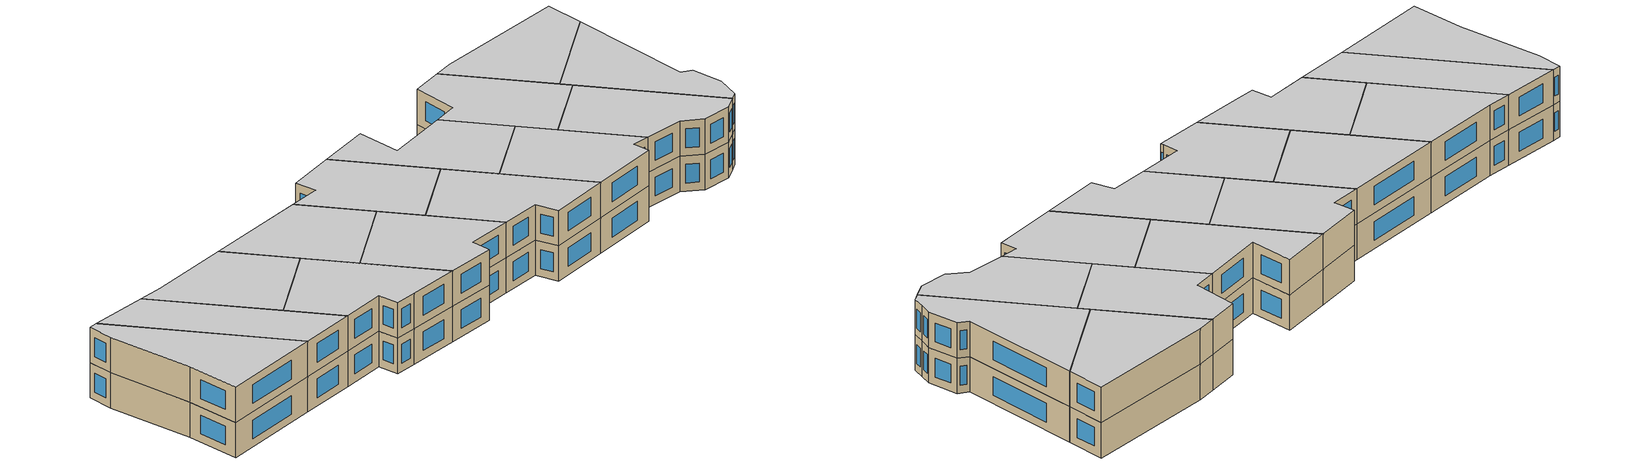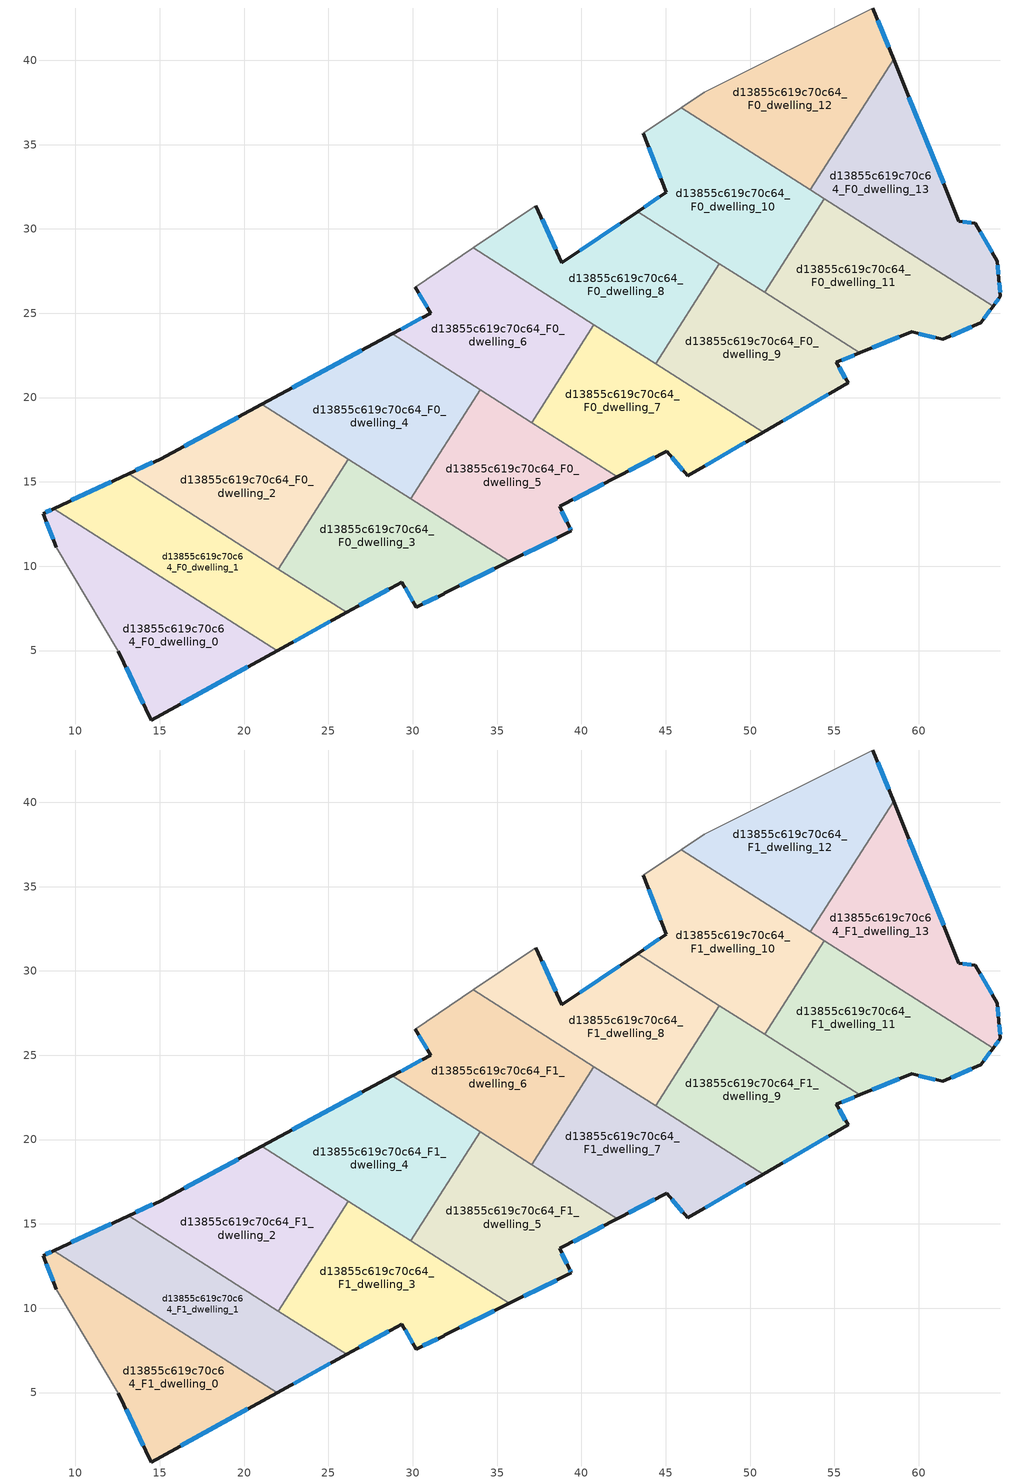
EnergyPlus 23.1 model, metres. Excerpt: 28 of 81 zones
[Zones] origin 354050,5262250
d13855c619c70c64_F0_dwelling_0
 floor ground (EU_floor_Construction): 21.97,5 14.48,0.88 12.55,4.95 8.85,11.13 8.08,13.12 8.72,13.42 z0
 wall outside (EU_wall_Construction): 12.55,4.95 14.48,0.88 21.97,5 / 8.72,13.42 8.08,13.12 8.85,11.13 z0:3
 wall adiabatic (EU_wall_Construction): 8.85,11.13 12.55,4.95 z0:3
 wall to d13855c619c70c64_F0_dwelling_1 (EU_wall_Construction): 21.97,5 8.72,13.42 z0:3
 window (EU_Window_Construction): 13,4 14.03,1.84 / 8.26,12.65 8.67,11.59 / 8.57,13.34 8.23,13.19 / 16.24,1.85 20.21,4.03 z0.7:2.3
d13855c619c70c64_F0_dwelling_1
 floor ground (EU_floor_Construction): 26.07,7.26 21.97,5 8.72,13.42 13.15,15.48 z0
 wall outside (EU_wall_Construction): 13.15,15.48 8.72,13.42 / 21.97,5 26.07,7.26 z0:3
 wall to d13855c619c70c64_F0_dwelling_2 (EU_wall_Construction): 22.03,9.83 13.15,15.48 z0:3
 wall to d13855c619c70c64_F0_dwelling_3 (EU_wall_Construction): 26.07,7.26 22.03,9.83 z0:3
 window (EU_Window_Construction): 12.11,14.99 9.76,13.9 / 22.93,5.53 25.11,6.73 z0.7:2.3
d13855c619c70c64_F0_dwelling_10
 floor ground (EU_floor_Construction): 54.4,31.8 50.87,26.24 43.33,31.03 45.03,32.18 43.68,35.68 45.92,37.19 z0
 wall outside (EU_wall_Construction): 43.68,35.68 45.03,32.18 43.33,31.03 z0:3
 wall adiabatic (EU_wall_Construction): 45.92,37.19 43.68,35.68 z0:3
 wall to d13855c619c70c64_F0_dwelling_11 (EU_wall_Construction): 50.87,26.24 54.4,31.8 z0:3
 wall to d13855c619c70c64_F0_dwelling_8 (EU_wall_Construction): 43.33,31.03 48.19,27.94 z0:3
 wall to d13855c619c70c64_F0_dwelling_12 (EU_wall_Construction): 53.58,32.32 45.92,37.19 z0:3
 wall to d13855c619c70c64_F0_dwelling_9 (EU_wall_Construction): 48.19,27.94 50.87,26.24 z0:3
 wall to d13855c619c70c64_F0_dwelling_13 (EU_wall_Construction): 54.4,31.8 53.58,32.32 z0:3
 window (EU_Window_Construction): 44.63,31.91 43.73,31.3 / 43.99,34.86 44.71,33 z0.7:2.3
d13855c619c70c64_F0_dwelling_11
 floor ground (EU_floor_Construction): 64.42,25.43 63.68,24.43 61.41,23.45 59.58,23.9 56.52,22.65 50.87,26.24 54.4,31.8 z0
 wall outside (EU_wall_Construction): 56.52,22.65 59.58,23.9 61.41,23.45 63.68,24.43 64.42,25.43 z0:3
 wall to d13855c619c70c64_F0_dwelling_9 (EU_wall_Construction): 50.87,26.24 56.52,22.65 z0:3
 wall to d13855c619c70c64_F0_dwelling_13 (EU_wall_Construction): 64.42,25.43 54.4,31.8 z0:3
 window (EU_Window_Construction): 61.95,23.68 63.15,24.2 / 60.01,23.79 60.98,23.55 / 57.23,22.94 58.86,23.6 / 63.86,24.66 64.25,25.19 z0.7:2.3
d13855c619c70c64_F0_dwelling_12
 floor ground (EU_floor_Construction): 57.28,43.1 58.51,40.07 53.58,32.32 45.92,37.19 47.29,38.11 z0
 wall outside (EU_wall_Construction): 58.51,40.07 57.28,43.1 z0:3
 wall to d13855c619c70c64_F0_dwelling_13 (EU_wall_Construction): 53.58,32.32 58.51,40.07 z0:3
 wall adiabatic (EU_wall_Construction): 57.28,43.1 47.29,38.11 45.92,37.19 z0:3
 window (EU_Window_Construction): 58.22,40.78 57.57,42.39 z0.7:2.3
d13855c619c70c64_F0_dwelling_13
 floor ground (EU_floor_Construction): 58.51,40.07 62.39,30.46 63.35,30.35 64.66,28.08 64.75,27.06 64.85,26 64.42,25.43 53.58,32.32 z0
 wall outside (EU_wall_Construction): 64.42,25.43 64.85,26 64.75,27.06 64.66,28.08 63.35,30.35 62.39,30.46 58.51,40.07 z0:3
 window (EU_Window_Construction): 64.35,28.62 63.66,29.82 / 64.73,27.3 64.68,27.84 / 64.82,26.25 64.77,26.81 / 64.52,25.56 64.75,25.86 / 61.48,32.72 59.42,37.81 / 63.12,30.38 62.61,30.44 z0.7:2.3
d13855c619c70c64_F0_dwelling_2
 floor ground (EU_floor_Construction): 26.18,16.35 22.03,9.83 13.15,15.48 15.03,16.36 21.05,19.61 z0
 wall outside (EU_wall_Construction): 21.05,19.61 15.03,16.36 13.15,15.48 z0:3
 wall to d13855c619c70c64_F0_dwelling_3 (EU_wall_Construction): 22.03,9.83 26.18,16.35 z0:3
 wall to d13855c619c70c64_F0_dwelling_4 (EU_wall_Construction): 26.18,16.35 21.05,19.61 z0:3
 window (EU_Window_Construction): 19.64,18.84 16.44,17.12 / 14.58,16.15 13.59,15.68 z0.7:2.3
d13855c619c70c64_F0_dwelling_3
 floor ground (EU_floor_Construction): 35.73,10.28 31.87,8.38 31.85,8.38 30.21,7.57 29.34,9.06 26.07,7.26 22.03,9.83 26.18,16.35 z0
 wall outside (EU_wall_Construction): 26.07,7.26 29.34,9.06 30.21,7.57 31.85,8.38 31.87,8.38 35.73,10.28 z0:3
 wall to d13855c619c70c64_F0_dwelling_5 (EU_wall_Construction): 35.73,10.28 29.88,14 z0:3
 wall to d13855c619c70c64_F0_dwelling_4 (EU_wall_Construction): 29.88,14 26.18,16.35 z0:3
 window (EU_Window_Construction): 30.6,7.76 31.47,8.19 / 29.54,8.71 30,7.92 / 26.84,7.68 28.57,8.64 / 32.78,8.83 34.82,9.84 z0.7:2.3
d13855c619c70c64_F0_dwelling_4
 floor ground (EU_floor_Construction): 33.99,20.46 29.88,14 21.05,19.61 28.78,23.78 z0
 wall outside (EU_wall_Construction): 28.78,23.78 21.05,19.61 z0:3
 wall to d13855c619c70c64_F0_dwelling_5 (EU_wall_Construction): 29.88,14 33.99,20.46 z0:3
 wall to d13855c619c70c64_F0_dwelling_6 (EU_wall_Construction): 33.99,20.46 28.78,23.78 z0:3
 window (EU_Window_Construction): 26.96,22.8 22.87,20.59 z0.7:2.3
d13855c619c70c64_F0_dwelling_5
 floor ground (EU_floor_Construction): 42.12,15.3 38.72,13.54 39.27,12.35 39.4,12.09 35.73,10.28 29.88,14 33.99,20.46 z0
 wall outside (EU_wall_Construction): 35.73,10.28 39.4,12.09 39.27,12.35 38.72,13.54 42.12,15.3 z0:3
 wall to d13855c619c70c64_F0_dwelling_7 (EU_wall_Construction): 42.12,15.3 37.05,18.52 z0:3
 wall to d13855c619c70c64_F0_dwelling_6 (EU_wall_Construction): 37.05,18.52 33.99,20.46 z0:3
 window (EU_Window_Construction): 39.37,12.15 39.3,12.29 / 36.59,10.71 38.53,11.66 / 39.52,13.95 41.32,14.89 / 39.14,12.63 38.85,13.26 z0.7:2.3
d13855c619c70c64_F0_dwelling_6
 floor ground (EU_floor_Construction): 40.74,24.33 37.05,18.52 28.78,23.78 31.06,25.01 30.15,26.55 33.59,28.87 z0
 wall outside (EU_wall_Construction): 30.15,26.55 31.06,25.01 28.78,23.78 z0:3
 wall adiabatic (EU_wall_Construction): 33.59,28.87 30.15,26.55 z0:3
 wall to d13855c619c70c64_F0_dwelling_7 (EU_wall_Construction): 37.05,18.52 40.74,24.33 z0:3
 wall to d13855c619c70c64_F0_dwelling_8 (EU_wall_Construction): 40.74,24.33 33.59,28.87 z0:3
 window (EU_Window_Construction): 30.36,26.19 30.85,25.37 / 30.52,24.72 29.31,24.07 z0.7:2.3
d13855c619c70c64_F0_dwelling_7
 floor ground (EU_floor_Construction): 50.77,17.95 46.3,15.35 45.05,16.82 42.12,15.3 37.05,18.52 40.74,24.33 z0
 wall outside (EU_wall_Construction): 42.12,15.3 45.05,16.82 46.3,15.35 50.77,17.95 z0:3
 wall to d13855c619c70c64_F0_dwelling_9 (EU_wall_Construction): 50.77,17.95 44.41,21.99 z0:3
 wall to d13855c619c70c64_F0_dwelling_8 (EU_wall_Construction): 44.41,22 40.74,24.33 z0:3
 window (EU_Window_Construction): 45.35,16.47 46.01,15.7 / 42.81,15.66 44.36,16.46 / 47.35,15.96 49.72,17.34 z0.7:2.3
d13855c619c70c64_F0_dwelling_8
 floor ground (EU_floor_Construction): 48.19,27.94 44.41,22 33.59,28.87 37.31,31.38 38.84,28 43.33,31.03 z0
 wall outside (EU_wall_Construction): 43.33,31.03 38.84,28 37.31,31.38 z0:3
 wall to d13855c619c70c64_F0_dwelling_9 (EU_wall_Construction): 44.41,22 48.19,27.94 z0:3
 wall adiabatic (EU_wall_Construction): 37.31,31.38 33.59,28.87 z0:3
 window (EU_Window_Construction): 38.48,28.8 37.67,30.59 / 42.27,30.32 39.89,28.72 z0.7:2.3
d13855c619c70c64_F0_dwelling_9
 floor ground (EU_floor_Construction): 56.52,22.65 55.12,22.08 55.82,20.88 50.77,17.95 44.41,22 48.19,27.94 z0
 wall outside (EU_wall_Construction): 50.77,17.95 55.82,20.88 55.12,22.08 56.52,22.65 z0:3
 window (EU_Window_Construction): 51.96,18.64 54.63,20.19 / 55.45,22.22 56.19,22.52 / 55.66,21.16 55.29,21.8 z0.7:2.3
d13855c619c70c64_F1_dwelling_0
 floor to d13855c619c70c64_F0_dwelling_0 (EU_floor_Construction): 21.97,5 14.48,0.88 12.55,4.95 8.85,11.13 8.08,13.12 8.72,13.42 z3
 wall outside (EU_wall_Construction): 12.55,4.95 14.48,0.88 21.97,5 / 8.72,13.42 8.08,13.12 8.85,11.13 z3:6
 wall adiabatic (EU_wall_Construction): 8.85,11.13 12.55,4.95 z3:6
 wall to d13855c619c70c64_F1_dwelling_1 (EU_wall_Construction): 21.97,5 8.72,13.42 z3:6
 window (EU_Window_Construction): 13,4 14.03,1.84 / 8.26,12.65 8.67,11.59 / 8.57,13.34 8.23,13.19 / 16.24,1.85 20.21,4.03 z3.7:5.3
 ceiling to d13855c619c70c64_F2_dwelling_0 (EU_floor_Construction): 21.97,5 8.72,13.42 8.08,13.12 8.85,11.13 12.55,4.95 14.48,0.88 z6
d13855c619c70c64_F1_dwelling_1
 floor to d13855c619c70c64_F0_dwelling_1 (EU_floor_Construction): 26.07,7.26 21.97,5 8.72,13.42 13.15,15.48 z3
 wall outside (EU_wall_Construction): 13.15,15.48 8.72,13.42 / 21.97,5 26.07,7.26 z3:6
 wall to d13855c619c70c64_F1_dwelling_2 (EU_wall_Construction): 22.03,9.83 13.15,15.48 z3:6
 wall to d13855c619c70c64_F1_dwelling_3 (EU_wall_Construction): 26.07,7.26 22.03,9.83 z3:6
 window (EU_Window_Construction): 12.11,14.99 9.76,13.9 / 22.93,5.53 25.11,6.73 z3.7:5.3
 ceiling to d13855c619c70c64_F2_dwelling_1 (EU_floor_Construction): 26.07,7.26 13.15,15.48 8.72,13.42 21.97,5 z6
d13855c619c70c64_F1_dwelling_10
 floor to d13855c619c70c64_F0_dwelling_10 (EU_floor_Construction): 54.4,31.8 50.87,26.24 43.33,31.03 45.03,32.18 43.68,35.68 45.92,37.19 z3
 wall outside (EU_wall_Construction): 43.68,35.68 45.03,32.18 43.33,31.03 z3:6
 wall adiabatic (EU_wall_Construction): 45.92,37.19 43.68,35.68 z3:6
 wall to d13855c619c70c64_F1_dwelling_11 (EU_wall_Construction): 50.87,26.24 54.4,31.8 z3:6
 wall to d13855c619c70c64_F1_dwelling_8 (EU_wall_Construction): 43.33,31.03 48.19,27.94 z3:6
 wall to d13855c619c70c64_F1_dwelling_12 (EU_wall_Construction): 53.58,32.32 45.92,37.19 z3:6
 wall to d13855c619c70c64_F1_dwelling_9 (EU_wall_Construction): 48.19,27.94 50.87,26.24 z3:6
 wall to d13855c619c70c64_F1_dwelling_13 (EU_wall_Construction): 54.4,31.8 53.58,32.32 z3:6
 window (EU_Window_Construction): 44.63,31.91 43.73,31.3 / 43.99,34.86 44.71,33 z3.7:5.3
 ceiling to d13855c619c70c64_F2_dwelling_10 (EU_floor_Construction): 50.87,26.24 54.4,31.8 45.92,37.19 43.68,35.68 45.03,32.18 43.33,31.03 z6
d13855c619c70c64_F1_dwelling_11
 floor to d13855c619c70c64_F0_dwelling_11 (EU_floor_Construction): 64.42,25.43 63.68,24.43 61.41,23.45 59.58,23.9 56.52,22.65 50.87,26.24 54.4,31.8 z3
 wall outside (EU_wall_Construction): 56.52,22.65 59.58,23.9 61.41,23.45 63.68,24.43 64.42,25.43 z3:6
 wall to d13855c619c70c64_F1_dwelling_9 (EU_wall_Construction): 50.87,26.24 56.52,22.65 z3:6
 wall to d13855c619c70c64_F1_dwelling_13 (EU_wall_Construction): 64.42,25.43 54.4,31.8 z3:6
 window (EU_Window_Construction): 61.95,23.68 63.15,24.2 / 60.01,23.79 60.98,23.55 / 57.23,22.94 58.86,23.6 / 63.86,24.66 64.25,25.19 z3.7:5.3
 ceiling to d13855c619c70c64_F2_dwelling_11 (EU_floor_Construction): 63.68,24.43 64.42,25.43 54.4,31.8 50.87,26.24 56.52,22.65 59.58,23.9 61.41,23.45 z6
d13855c619c70c64_F1_dwelling_12
 floor to d13855c619c70c64_F0_dwelling_12 (EU_floor_Construction): 57.28,43.1 58.51,40.07 53.58,32.32 45.92,37.19 47.29,38.11 z3
 wall outside (EU_wall_Construction): 58.51,40.07 57.28,43.1 z3:6
 wall to d13855c619c70c64_F1_dwelling_13 (EU_wall_Construction): 53.58,32.32 58.51,40.07 z3:6
 wall adiabatic (EU_wall_Construction): 57.28,43.1 47.29,38.11 45.92,37.19 z3:6
 window (EU_Window_Construction): 58.22,40.78 57.57,42.39 z3.7:5.3
 ceiling to d13855c619c70c64_F2_dwelling_12 (EU_floor_Construction): 53.58,32.32 58.51,40.07 57.28,43.1 47.29,38.11 45.92,37.19 z6
d13855c619c70c64_F1_dwelling_13
 floor to d13855c619c70c64_F0_dwelling_13 (EU_floor_Construction): 58.51,40.07 62.39,30.46 63.35,30.35 64.66,28.08 64.75,27.06 64.85,26 64.42,25.43 53.58,32.32 z3
 wall outside (EU_wall_Construction): 64.42,25.43 64.85,26 64.75,27.06 64.66,28.08 63.35,30.35 62.39,30.46 58.51,40.07 z3:6
 window (EU_Window_Construction): 64.35,28.62 63.66,29.82 / 64.73,27.3 64.68,27.84 / 64.82,26.25 64.77,26.81 / 64.52,25.56 64.75,25.86 / 61.48,32.72 59.42,37.81 / 63.12,30.38 62.61,30.44 z3.7:5.3
 ceiling to d13855c619c70c64_F2_dwelling_13 (EU_floor_Construction): 64.42,25.43 64.85,26 64.75,27.06 64.66,28.08 63.35,30.35 62.39,30.46 58.51,40.07 53.58,32.32 z6
d13855c619c70c64_F1_dwelling_2
 floor to d13855c619c70c64_F0_dwelling_2 (EU_floor_Construction): 26.18,16.35 22.03,9.83 13.15,15.48 15.03,16.36 21.05,19.61 z3
 wall outside (EU_wall_Construction): 21.05,19.61 15.03,16.36 13.15,15.48 z3:6
 wall to d13855c619c70c64_F1_dwelling_3 (EU_wall_Construction): 22.03,9.83 26.18,16.35 z3:6
 wall to d13855c619c70c64_F1_dwelling_4 (EU_wall_Construction): 26.18,16.35 21.05,19.61 z3:6
 window (EU_Window_Construction): 19.64,18.84 16.44,17.12 / 14.58,16.15 13.59,15.68 z3.7:5.3
 ceiling to d13855c619c70c64_F2_dwelling_2 (EU_floor_Construction): 22.03,9.83 26.18,16.35 21.05,19.61 15.03,16.36 13.15,15.48 z6
d13855c619c70c64_F1_dwelling_3
 floor to d13855c619c70c64_F0_dwelling_3 (EU_floor_Construction): 35.73,10.28 31.87,8.38 31.85,8.38 30.21,7.57 29.34,9.06 26.07,7.26 22.03,9.83 26.18,16.35 z3
 wall outside (EU_wall_Construction): 26.07,7.26 29.34,9.06 30.21,7.57 31.85,8.38 31.87,8.38 35.73,10.28 z3:6
 wall to d13855c619c70c64_F1_dwelling_5 (EU_wall_Construction): 35.73,10.28 29.88,14 z3:6
 wall to d13855c619c70c64_F1_dwelling_4 (EU_wall_Construction): 29.88,14 26.18,16.35 z3:6
 window (EU_Window_Construction): 30.6,7.76 31.47,8.19 / 29.54,8.71 30,7.92 / 26.84,7.68 28.57,8.64 / 32.78,8.83 34.82,9.84 z3.7:5.3
 ceiling to d13855c619c70c64_F2_dwelling_3 (EU_floor_Construction): 35.73,10.28 26.18,16.35 22.03,9.83 26.07,7.26 29.34,9.06 30.21,7.57 31.85,8.38 31.87,8.38 z6
d13855c619c70c64_F1_dwelling_4
 floor to d13855c619c70c64_F0_dwelling_4 (EU_floor_Construction): 33.99,20.46 29.88,14 21.05,19.61 28.78,23.78 z3
 wall outside (EU_wall_Construction): 28.78,23.78 21.05,19.61 z3:6
 wall to d13855c619c70c64_F1_dwelling_5 (EU_wall_Construction): 29.88,14 33.99,20.46 z3:6
 wall to d13855c619c70c64_F1_dwelling_6 (EU_wall_Construction): 33.99,20.46 28.78,23.78 z3:6
 window (EU_Window_Construction): 26.96,22.8 22.87,20.59 z3.7:5.3
 ceiling to d13855c619c70c64_F2_dwelling_4 (EU_floor_Construction): 29.88,14 33.99,20.46 28.78,23.78 21.05,19.61 z6
d13855c619c70c64_F1_dwelling_5
 floor to d13855c619c70c64_F0_dwelling_5 (EU_floor_Construction): 42.12,15.3 38.72,13.54 39.27,12.35 39.4,12.09 35.73,10.28 29.88,14 33.99,20.46 z3
 wall outside (EU_wall_Construction): 35.73,10.28 39.4,12.09 39.27,12.35 38.72,13.54 42.12,15.3 z3:6
 wall to d13855c619c70c64_F1_dwelling_7 (EU_wall_Construction): 42.12,15.3 37.05,18.52 z3:6
 wall to d13855c619c70c64_F1_dwelling_6 (EU_wall_Construction): 37.05,18.52 33.99,20.46 z3:6
 window (EU_Window_Construction): 39.37,12.15 39.3,12.29 / 36.59,10.71 38.53,11.66 / 39.52,13.95 41.32,14.89 / 39.14,12.63 38.85,13.26 z3.7:5.3
 ceiling to d13855c619c70c64_F2_dwelling_5 (EU_floor_Construction): 39.4,12.09 39.27,12.35 38.72,13.54 42.12,15.3 33.99,20.46 29.88,14 35.73,10.28 z6
d13855c619c70c64_F1_dwelling_6
 floor to d13855c619c70c64_F0_dwelling_6 (EU_floor_Construction): 40.74,24.33 37.05,18.52 28.78,23.78 31.06,25.01 30.15,26.55 33.59,28.87 z3
 wall outside (EU_wall_Construction): 30.15,26.55 31.06,25.01 28.78,23.78 z3:6
 wall adiabatic (EU_wall_Construction): 33.59,28.87 30.15,26.55 z3:6
 wall to d13855c619c70c64_F1_dwelling_7 (EU_wall_Construction): 37.05,18.52 40.74,24.33 z3:6
 wall to d13855c619c70c64_F1_dwelling_8 (EU_wall_Construction): 40.74,24.33 33.59,28.87 z3:6
 window (EU_Window_Construction): 30.36,26.19 30.85,25.37 / 30.52,24.72 29.31,24.07 z3.7:5.3
 ceiling to d13855c619c70c64_F2_dwelling_6 (EU_floor_Construction): 37.05,18.52 40.74,24.33 33.59,28.87 30.15,26.55 31.06,25.01 28.78,23.78 z6
d13855c619c70c64_F1_dwelling_7
 floor to d13855c619c70c64_F0_dwelling_7 (EU_floor_Construction): 50.77,17.95 46.3,15.35 45.05,16.82 42.12,15.3 37.05,18.52 40.74,24.33 z3
 wall outside (EU_wall_Construction): 42.12,15.3 45.05,16.82 46.3,15.35 50.77,17.95 z3:6
 wall to d13855c619c70c64_F1_dwelling_9 (EU_wall_Construction): 50.77,17.95 44.41,21.99 z3:6
 wall to d13855c619c70c64_F1_dwelling_8 (EU_wall_Construction): 44.41,22 40.74,24.33 z3:6
 window (EU_Window_Construction): 45.35,16.47 46.01,15.7 / 42.81,15.66 44.36,16.46 / 47.35,15.96 49.72,17.34 z3.7:5.3
 ceiling to d13855c619c70c64_F2_dwelling_7 (EU_floor_Construction): 50.77,17.95 40.74,24.33 37.05,18.52 42.12,15.3 45.05,16.82 46.3,15.35 z6
d13855c619c70c64_F1_dwelling_8
 floor to d13855c619c70c64_F0_dwelling_8 (EU_floor_Construction): 48.19,27.94 44.41,22 33.59,28.87 37.31,31.38 38.84,28 43.33,31.03 z3
 wall outside (EU_wall_Construction): 43.33,31.03 38.84,28 37.31,31.38 z3:6
 wall to d13855c619c70c64_F1_dwelling_9 (EU_wall_Construction): 44.41,22 48.19,27.94 z3:6
 wall adiabatic (EU_wall_Construction): 37.31,31.38 33.59,28.87 z3:6
 window (EU_Window_Construction): 38.48,28.8 37.67,30.59 / 42.27,30.32 39.89,28.72 z3.7:5.3
 ceiling to d13855c619c70c64_F2_dwelling_8 (EU_floor_Construction): 44.41,22 48.19,27.94 43.33,31.03 38.84,28 37.31,31.38 33.59,28.87 z6
d13855c619c70c64_F1_dwelling_9
 floor to d13855c619c70c64_F0_dwelling_9 (EU_floor_Construction): 56.52,22.65 55.12,22.08 55.82,20.88 50.77,17.95 44.41,22 48.19,27.94 z3
 wall outside (EU_wall_Construction): 50.77,17.95 55.82,20.88 55.12,22.08 56.52,22.65 z3:6
 window (EU_Window_Construction): 51.96,18.64 54.63,20.19 / 55.45,22.22 56.19,22.52 / 55.66,21.16 55.29,21.8 z3.7:5.3
 ceiling to d13855c619c70c64_F2_dwelling_9 (EU_floor_Construction): 55.82,20.88 55.12,22.08 56.52,22.65 48.19,27.94 44.41,22 50.77,17.95 z6
[Building]
EU S2 Campaign: North Axis=0; Terrain=City; Solar Distribution=FullExterior
[Site:Location]
Budapest.Ferenc.Liszt.Intl.AP: Latitude=47.437; Longitude=19.256; Time Zone=1; Elevation=185
[SizingPeriod:WeatherFileDays]
AnnualSizingPeriod: Begin Month=1; Begin Day of Month=1; End Month=12; End Day of Month=31; Day of Week for Start Day=Monday; Use Weather File Daylight Saving Period=No; Use Weather File Rain and Snow Indicators=No
[MATERIAL]
EU_InternalMass_Material: Roughness=MediumRough; Thickness=0.1; Conductivity=1; Density=1800; Specific Heat=900; Thermal Absorptance=0.9; Solar Absorptance=0.7; Visible Absorptance=0.7
[MATERIAL:NOMASS] Roughness=MediumRough; Thermal Absorptance=0.9; Solar Absorptance=0.7; Visible Absorptance=0.7
Name | Thermal Resistance
EU_wall_NoMass | 0.832559
EU_floor_NoMass | 0.872794
[WINDOWMATERIAL:SIMPLEGLAZINGSYSTEM]
EU_Window_SimpleGlazing: UFactor=2.79869; Solar Heat Gain Coefficient=0.75; Visible Transmittance=0.75
[CONSTRUCTION]
EU_wall_Construction: EU_wall_NoMass
EU_floor_Construction: EU_floor_NoMass
EU_Window_Construction: EU_Window_SimpleGlazing
EU_InternalMass_Construction: EU_InternalMass_Material
[ZONE] Type=1; Multiplier=1; Ceiling Height=autocalculate; Floor Area=autocalculate; Part of Total Floor Area=Yes
Name | Volume
d13855c619c70c64_F0_dwelling_0; d13855c619c70c64_F1_dwelling_0; d13855c619c70c64_F0_dwelling_5; d13855c619c70c64_F1_dwelling_5 | 191.259
d13855c619c70c64_F0_dwelling_1; d13855c619c70c64_F1_dwelling_1 | 191.239
d13855c619c70c64_F0_dwelling_10; d13855c619c70c64_F1_dwelling_10 | 191.224
d13855c619c70c64_F0_dwelling_11; d13855c619c70c64_F1_dwelling_11 | 191.215
d13855c619c70c64_F0_dwelling_12; d13855c619c70c64_F1_dwelling_12 | 191.261
d13855c619c70c64_F0_dwelling_13; d13855c619c70c64_F1_dwelling_13 | 191.277
d13855c619c70c64_F0_dwelling_2; d13855c619c70c64_F1_dwelling_2 | 191.257
d13855c619c70c64_F0_dwelling_3; d13855c619c70c64_F1_dwelling_3 | 191.247
d13855c619c70c64_F0_dwelling_4; d13855c619c70c64_F1_dwelling_4 | 191.263
d13855c619c70c64_F0_dwelling_6; d13855c619c70c64_F1_dwelling_6 | 191.24
d13855c619c70c64_F0_dwelling_7; d13855c619c70c64_F1_dwelling_7 | 191.235
d13855c619c70c64_F0_dwelling_8; d13855c619c70c64_F1_dwelling_8 | 191.251
d13855c619c70c64_F0_dwelling_9; d13855c619c70c64_F1_dwelling_9 | 191.267
[INTERNALMASS] Construction=EU_InternalMass_Construction
Name | Zone or ZoneList | Surface Area
d13855c619c70c64_F0_dwelling_0_EU_InternalMass | d13855c619c70c64_F0_dwelling_0 | 63.7529
d13855c619c70c64_F0_dwelling_1_EU_InternalMass | d13855c619c70c64_F0_dwelling_1 | 63.7462
d13855c619c70c64_F0_dwelling_2_EU_InternalMass | d13855c619c70c64_F0_dwelling_2 | 63.7503
d13855c619c70c64_F0_dwelling_3_EU_InternalMass | d13855c619c70c64_F0_dwelling_3 | 63.7489
d13855c619c70c64_F0_dwelling_4_EU_InternalMass | d13855c619c70c64_F0_dwelling_4 | 63.7523
d13855c619c70c64_F0_dwelling_5_EU_InternalMass | d13855c619c70c64_F0_dwelling_5 | 63.7531
d13855c619c70c64_F0_dwelling_6_EU_InternalMass | d13855c619c70c64_F0_dwelling_6 | 63.7467
d13855c619c70c64_F0_dwelling_7_EU_InternalMass | d13855c619c70c64_F0_dwelling_7 | 63.745
d13855c619c70c64_F0_dwelling_8_EU_InternalMass | d13855c619c70c64_F0_dwelling_8 | 63.7491
d13855c619c70c64_F0_dwelling_9_EU_InternalMass | d13855c619c70c64_F0_dwelling_9 | 63.7556
d13855c619c70c64_F0_dwelling_10_EU_InternalMass | d13855c619c70c64_F0_dwelling_10 | 63.7408
d13855c619c70c64_F0_dwelling_11_EU_InternalMass | d13855c619c70c64_F0_dwelling_11 | 63.7382
d13855c619c70c64_F0_dwelling_12_EU_InternalMass | d13855c619c70c64_F0_dwelling_12 | 63.7545
d13855c619c70c64_F0_dwelling_13_EU_InternalMass | d13855c619c70c64_F0_dwelling_13 | 63.7591
d13855c619c70c64_F1_dwelling_0_EU_InternalMass | d13855c619c70c64_F1_dwelling_0 | 63.7529
d13855c619c70c64_F1_dwelling_1_EU_InternalMass | d13855c619c70c64_F1_dwelling_1 | 63.7462
d13855c619c70c64_F1_dwelling_2_EU_InternalMass | d13855c619c70c64_F1_dwelling_2 | 63.7503
d13855c619c70c64_F1_dwelling_3_EU_InternalMass | d13855c619c70c64_F1_dwelling_3 | 63.7489
d13855c619c70c64_F1_dwelling_4_EU_InternalMass | d13855c619c70c64_F1_dwelling_4 | 63.7523
d13855c619c70c64_F1_dwelling_5_EU_InternalMass | d13855c619c70c64_F1_dwelling_5 | 63.7531
d13855c619c70c64_F1_dwelling_6_EU_InternalMass | d13855c619c70c64_F1_dwelling_6 | 63.7467
d13855c619c70c64_F1_dwelling_7_EU_InternalMass | d13855c619c70c64_F1_dwelling_7 | 63.745
d13855c619c70c64_F1_dwelling_8_EU_InternalMass | d13855c619c70c64_F1_dwelling_8 | 63.7491
d13855c619c70c64_F1_dwelling_9_EU_InternalMass | d13855c619c70c64_F1_dwelling_9 | 63.7556
d13855c619c70c64_F1_dwelling_10_EU_InternalMass | d13855c619c70c64_F1_dwelling_10 | 63.7408
d13855c619c70c64_F1_dwelling_11_EU_InternalMass | d13855c619c70c64_F1_dwelling_11 | 63.7382
d13855c619c70c64_F1_dwelling_12_EU_InternalMass | d13855c619c70c64_F1_dwelling_12 | 63.7545
d13855c619c70c64_F1_dwelling_13_EU_InternalMass | d13855c619c70c64_F1_dwelling_13 | 63.7591
[OTHEREQUIPMENT] Fuel Type=Electricity; Design Level Calculation Method=Watts/Area; Power per Zone Floor Area=1; Fraction Latent=0; Fraction Radiant=0; Fraction Lost=0; Carbon Dioxide Generation Rate=0; EndUse Subcategory=EU_Step8_InternalGains
Name | Zone or ZoneList or Space or SpaceList | Schedule
EU_Step8_InternalGain_d13855c619c70c64_F0_dwelling_0_f000 | d13855c619c70c64_F0_dwelling_0 | EU_Step8_GainSchedule_d13855c619c70c64_F0_dwelling_0_f000
EU_Step8_InternalGain_d13855c619c70c64_F0_dwelling_1_f000 | d13855c619c70c64_F0_dwelling_1 | EU_Step8_GainSchedule_d13855c619c70c64_F0_dwelling_1_f000
EU_Step8_InternalGain_d13855c619c70c64_F0_dwelling_2_f000 | d13855c619c70c64_F0_dwelling_2 | EU_Step8_GainSchedule_d13855c619c70c64_F0_dwelling_2_f000
EU_Step8_InternalGain_d13855c619c70c64_F0_dwelling_3_f000 | d13855c619c70c64_F0_dwelling_3 | EU_Step8_GainSchedule_d13855c619c70c64_F0_dwelling_3_f000
EU_Step8_InternalGain_d13855c619c70c64_F0_dwelling_4_f000 | d13855c619c70c64_F0_dwelling_4 | EU_Step8_GainSchedule_d13855c619c70c64_F0_dwelling_4_f000
EU_Step8_InternalGain_d13855c619c70c64_F0_dwelling_5_f000 | d13855c619c70c64_F0_dwelling_5 | EU_Step8_GainSchedule_d13855c619c70c64_F0_dwelling_5_f000
EU_Step8_InternalGain_d13855c619c70c64_F0_dwelling_6_f000 | d13855c619c70c64_F0_dwelling_6 | EU_Step8_GainSchedule_d13855c619c70c64_F0_dwelling_6_f000
EU_Step8_InternalGain_d13855c619c70c64_F0_dwelling_7_f000 | d13855c619c70c64_F0_dwelling_7 | EU_Step8_GainSchedule_d13855c619c70c64_F0_dwelling_7_f000
EU_Step8_InternalGain_d13855c619c70c64_F0_dwelling_8_f000 | d13855c619c70c64_F0_dwelling_8 | EU_Step8_GainSchedule_d13855c619c70c64_F0_dwelling_8_f000
EU_Step8_InternalGain_d13855c619c70c64_F0_dwelling_9_f000 | d13855c619c70c64_F0_dwelling_9 | EU_Step8_GainSchedule_d13855c619c70c64_F0_dwelling_9_f000
EU_Step8_InternalGain_d13855c619c70c64_F0_dwelling_10_f000 | d13855c619c70c64_F0_dwelling_10 | EU_Step8_GainSchedule_d13855c619c70c64_F0_dwelling_10_f000
EU_Step8_InternalGain_d13855c619c70c64_F0_dwelling_11_f000 | d13855c619c70c64_F0_dwelling_11 | EU_Step8_GainSchedule_d13855c619c70c64_F0_dwelling_11_f000
EU_Step8_InternalGain_d13855c619c70c64_F0_dwelling_12_f000 | d13855c619c70c64_F0_dwelling_12 | EU_Step8_GainSchedule_d13855c619c70c64_F0_dwelling_12_f000
EU_Step8_InternalGain_d13855c619c70c64_F0_dwelling_13_f000 | d13855c619c70c64_F0_dwelling_13 | EU_Step8_GainSchedule_d13855c619c70c64_F0_dwelling_13_f000
EU_Step8_InternalGain_d13855c619c70c64_F1_dwelling_0_f000 | d13855c619c70c64_F1_dwelling_0 | EU_Step8_GainSchedule_d13855c619c70c64_F1_dwelling_0_f000
EU_Step8_InternalGain_d13855c619c70c64_F1_dwelling_1_f000 | d13855c619c70c64_F1_dwelling_1 | EU_Step8_GainSchedule_d13855c619c70c64_F1_dwelling_1_f000
EU_Step8_InternalGain_d13855c619c70c64_F1_dwelling_2_f000 | d13855c619c70c64_F1_dwelling_2 | EU_Step8_GainSchedule_d13855c619c70c64_F1_dwelling_2_f000
EU_Step8_InternalGain_d13855c619c70c64_F1_dwelling_3_f000 | d13855c619c70c64_F1_dwelling_3 | EU_Step8_GainSchedule_d13855c619c70c64_F1_dwelling_3_f000
EU_Step8_InternalGain_d13855c619c70c64_F1_dwelling_4_f000 | d13855c619c70c64_F1_dwelling_4 | EU_Step8_GainSchedule_d13855c619c70c64_F1_dwelling_4_f000
EU_Step8_InternalGain_d13855c619c70c64_F1_dwelling_5_f000 | d13855c619c70c64_F1_dwelling_5 | EU_Step8_GainSchedule_d13855c619c70c64_F1_dwelling_5_f000
EU_Step8_InternalGain_d13855c619c70c64_F1_dwelling_6_f000 | d13855c619c70c64_F1_dwelling_6 | EU_Step8_GainSchedule_d13855c619c70c64_F1_dwelling_6_f000
EU_Step8_InternalGain_d13855c619c70c64_F1_dwelling_7_f000 | d13855c619c70c64_F1_dwelling_7 | EU_Step8_GainSchedule_d13855c619c70c64_F1_dwelling_7_f000
EU_Step8_InternalGain_d13855c619c70c64_F1_dwelling_8_f000 | d13855c619c70c64_F1_dwelling_8 | EU_Step8_GainSchedule_d13855c619c70c64_F1_dwelling_8_f000
EU_Step8_InternalGain_d13855c619c70c64_F1_dwelling_9_f000 | d13855c619c70c64_F1_dwelling_9 | EU_Step8_GainSchedule_d13855c619c70c64_F1_dwelling_9_f000
EU_Step8_InternalGain_d13855c619c70c64_F1_dwelling_10_f000 | d13855c619c70c64_F1_dwelling_10 | EU_Step8_GainSchedule_d13855c619c70c64_F1_dwelling_10_f000
EU_Step8_InternalGain_d13855c619c70c64_F1_dwelling_11_f000 | d13855c619c70c64_F1_dwelling_11 | EU_Step8_GainSchedule_d13855c619c70c64_F1_dwelling_11_f000
EU_Step8_InternalGain_d13855c619c70c64_F1_dwelling_12_f000 | d13855c619c70c64_F1_dwelling_12 | EU_Step8_GainSchedule_d13855c619c70c64_F1_dwelling_12_f000
EU_Step8_InternalGain_d13855c619c70c64_F1_dwelling_13_f000 | d13855c619c70c64_F1_dwelling_13 | EU_Step8_GainSchedule_d13855c619c70c64_F1_dwelling_13_f000
[ZONEVENTILATION:DESIGNFLOWRATE] Schedule=EU_AlwaysOn; Design Flow Rate Calculation Method=AirChanges/Hour; Air Changes per Hour=0.475469; Ventilation Type=Natural; Fan Pressure Rise=0; Fan Total Efficiency=1; Constant Term Coefficient=1; Temperature Term Coefficient=0; Velocity Term Coefficient=0; Velocity Squared Term Coefficient=0; Minimum Indoor Temperature=-100; Maximum Indoor Temperature=100; Delta Temperature=-100; Minimum Outdoor Temperature=-100; Maximum Outdoor Temperature=100; Maximum Wind Speed=40
Name | Zone or ZoneList or Space or SpaceList
EU_ConstantAir_d13855c619c70c64_F0_dwelling_0 | d13855c619c70c64_F0_dwelling_0
EU_ConstantAir_d13855c619c70c64_F0_dwelling_1 | d13855c619c70c64_F0_dwelling_1
EU_ConstantAir_d13855c619c70c64_F0_dwelling_2 | d13855c619c70c64_F0_dwelling_2
EU_ConstantAir_d13855c619c70c64_F0_dwelling_3 | d13855c619c70c64_F0_dwelling_3
EU_ConstantAir_d13855c619c70c64_F0_dwelling_4 | d13855c619c70c64_F0_dwelling_4
EU_ConstantAir_d13855c619c70c64_F0_dwelling_5 | d13855c619c70c64_F0_dwelling_5
EU_ConstantAir_d13855c619c70c64_F0_dwelling_6 | d13855c619c70c64_F0_dwelling_6
EU_ConstantAir_d13855c619c70c64_F0_dwelling_7 | d13855c619c70c64_F0_dwelling_7
EU_ConstantAir_d13855c619c70c64_F0_dwelling_8 | d13855c619c70c64_F0_dwelling_8
EU_ConstantAir_d13855c619c70c64_F0_dwelling_9 | d13855c619c70c64_F0_dwelling_9
EU_ConstantAir_d13855c619c70c64_F0_dwelling_10 | d13855c619c70c64_F0_dwelling_10
EU_ConstantAir_d13855c619c70c64_F0_dwelling_11 | d13855c619c70c64_F0_dwelling_11
EU_ConstantAir_d13855c619c70c64_F0_dwelling_12 | d13855c619c70c64_F0_dwelling_12
EU_ConstantAir_d13855c619c70c64_F0_dwelling_13 | d13855c619c70c64_F0_dwelling_13
EU_ConstantAir_d13855c619c70c64_F1_dwelling_0 | d13855c619c70c64_F1_dwelling_0
EU_ConstantAir_d13855c619c70c64_F1_dwelling_1 | d13855c619c70c64_F1_dwelling_1
EU_ConstantAir_d13855c619c70c64_F1_dwelling_2 | d13855c619c70c64_F1_dwelling_2
EU_ConstantAir_d13855c619c70c64_F1_dwelling_3 | d13855c619c70c64_F1_dwelling_3
EU_ConstantAir_d13855c619c70c64_F1_dwelling_4 | d13855c619c70c64_F1_dwelling_4
EU_ConstantAir_d13855c619c70c64_F1_dwelling_5 | d13855c619c70c64_F1_dwelling_5
EU_ConstantAir_d13855c619c70c64_F1_dwelling_6 | d13855c619c70c64_F1_dwelling_6
EU_ConstantAir_d13855c619c70c64_F1_dwelling_7 | d13855c619c70c64_F1_dwelling_7
EU_ConstantAir_d13855c619c70c64_F1_dwelling_8 | d13855c619c70c64_F1_dwelling_8
EU_ConstantAir_d13855c619c70c64_F1_dwelling_9 | d13855c619c70c64_F1_dwelling_9
EU_ConstantAir_d13855c619c70c64_F1_dwelling_10 | d13855c619c70c64_F1_dwelling_10
EU_ConstantAir_d13855c619c70c64_F1_dwelling_11 | d13855c619c70c64_F1_dwelling_11
EU_ConstantAir_d13855c619c70c64_F1_dwelling_12 | d13855c619c70c64_F1_dwelling_12
EU_ConstantAir_d13855c619c70c64_F1_dwelling_13 | d13855c619c70c64_F1_dwelling_13
[HVACTEMPLATE:THERMOSTAT] Constant Heating Setpoint=20; Constant Cooling Setpoint=50
EU_HeatOnly_d13855c619c70c64_F0_dwelling_0; EU_HeatOnly_d13855c619c70c64_F0_dwelling_1; EU_HeatOnly_d13855c619c70c64_F0_dwelling_2; EU_HeatOnly_d13855c619c70c64_F0_dwelling_3; EU_HeatOnly_d13855c619c70c64_F0_dwelling_4; EU_HeatOnly_d13855c619c70c64_F0_dwelling_5; EU_HeatOnly_d13855c619c70c64_F0_dwelling_6; EU_HeatOnly_d13855c619c70c64_F0_dwelling_7; EU_HeatOnly_d13855c619c70c64_F0_dwelling_8; EU_HeatOnly_d13855c619c70c64_F0_dwelling_9; EU_HeatOnly_d13855c619c70c64_F0_dwelling_10; EU_HeatOnly_d13855c619c70c64_F0_dwelling_11; EU_HeatOnly_d13855c619c70c64_F0_dwelling_12; EU_HeatOnly_d13855c619c70c64_F0_dwelling_13; EU_HeatOnly_d13855c619c70c64_F1_dwelling_0; EU_HeatOnly_d13855c619c70c64_F1_dwelling_1; EU_HeatOnly_d13855c619c70c64_F1_dwelling_2; EU_HeatOnly_d13855c619c70c64_F1_dwelling_3; EU_HeatOnly_d13855c619c70c64_F1_dwelling_4; EU_HeatOnly_d13855c619c70c64_F1_dwelling_5; EU_HeatOnly_d13855c619c70c64_F1_dwelling_6; EU_HeatOnly_d13855c619c70c64_F1_dwelling_7; EU_HeatOnly_d13855c619c70c64_F1_dwelling_8; EU_HeatOnly_d13855c619c70c64_F1_dwelling_9; EU_HeatOnly_d13855c619c70c64_F1_dwelling_10; EU_HeatOnly_d13855c619c70c64_F1_dwelling_11; EU_HeatOnly_d13855c619c70c64_F1_dwelling_12; EU_HeatOnly_d13855c619c70c64_F1_dwelling_13; EU_HeatOnly_d13855c619c70c64_F2_dwelling_0; EU_HeatOnly_d13855c619c70c64_F2_dwelling_1; EU_HeatOnly_d13855c619c70c64_F2_dwelling_2; EU_HeatOnly_d13855c619c70c64_F2_dwelling_3; EU_HeatOnly_d13855c619c70c64_F2_dwelling_4; EU_HeatOnly_d13855c619c70c64_F2_dwelling_5; EU_HeatOnly_d13855c619c70c64_F2_dwelling_6; EU_HeatOnly_d13855c619c70c64_F2_dwelling_7; EU_HeatOnly_d13855c619c70c64_F2_dwelling_8; EU_HeatOnly_d13855c619c70c64_F2_dwelling_9; EU_HeatOnly_d13855c619c70c64_F2_dwelling_10; EU_HeatOnly_d13855c619c70c64_F2_dwelling_11; EU_HeatOnly_d13855c619c70c64_F2_dwelling_12; EU_HeatOnly_d13855c619c70c64_F2_dwelling_13; EU_HeatOnly_d13855c619c70c64_F3_dwelling_0; EU_HeatOnly_d13855c619c70c64_F3_dwelling_1; EU_HeatOnly_d13855c619c70c64_F3_dwelling_2; EU_HeatOnly_d13855c619c70c64_F3_dwelling_3; EU_HeatOnly_d13855c619c70c64_F3_dwelling_4; EU_HeatOnly_d13855c619c70c64_F3_dwelling_5; EU_HeatOnly_d13855c619c70c64_F3_dwelling_6; EU_HeatOnly_d13855c619c70c64_F3_dwelling_7; EU_HeatOnly_d13855c619c70c64_F3_dwelling_8; EU_HeatOnly_d13855c619c70c64_F3_dwelling_9; EU_HeatOnly_d13855c619c70c64_F3_dwelling_10; EU_HeatOnly_d13855c619c70c64_F3_dwelling_11; EU_HeatOnly_d13855c619c70c64_F3_dwelling_12; EU_HeatOnly_d13855c619c70c64_F4_dwelling_0; EU_HeatOnly_d13855c619c70c64_F4_dwelling_1; EU_HeatOnly_d13855c619c70c64_F4_dwelling_2; EU_HeatOnly_d13855c619c70c64_F4_dwelling_3; EU_HeatOnly_d13855c619c70c64_F4_dwelling_4; EU_HeatOnly_d13855c619c70c64_F4_dwelling_5; EU_HeatOnly_d13855c619c70c64_F4_dwelling_6; EU_HeatOnly_d13855c619c70c64_F4_dwelling_7; EU_HeatOnly_d13855c619c70c64_F4_dwelling_8; EU_HeatOnly_d13855c619c70c64_F4_dwelling_9; EU_HeatOnly_d13855c619c70c64_F4_dwelling_10; EU_HeatOnly_d13855c619c70c64_F4_dwelling_11; EU_HeatOnly_d13855c619c70c64_F4_dwelling_12; EU_HeatOnly_d13855c619c70c64_F5_dwelling_0; EU_HeatOnly_d13855c619c70c64_F5_dwelling_1; EU_HeatOnly_d13855c619c70c64_F5_dwelling_2; EU_HeatOnly_d13855c619c70c64_F5_dwelling_3; EU_HeatOnly_d13855c619c70c64_F5_dwelling_4; EU_HeatOnly_d13855c619c70c64_F5_dwelling_5; EU_HeatOnly_d13855c619c70c64_F5_dwelling_6; EU_HeatOnly_d13855c619c70c64_F5_dwelling_7; EU_HeatOnly_d13855c619c70c64_F5_dwelling_8; EU_HeatOnly_d13855c619c70c64_F5_dwelling_9; EU_HeatOnly_d13855c619c70c64_F5_dwelling_10; EU_HeatOnly_d13855c619c70c64_F5_dwelling_11; EU_HeatOnly_d13855c619c70c64_F5_dwelling_12
[HVACTEMPLATE:ZONE:IDEALLOADSAIRSYSTEM] System Availability Schedule=EU_AlwaysOn; Maximum Heating Supply Air Temperature=50; Minimum Cooling Supply Air Temperature=13; Maximum Heating Supply Air Humidity Ratio=0.0156; Minimum Cooling Supply Air Humidity Ratio=0.0077; Heating Limit=NoLimit; Cooling Limit=NoLimit; Heating Availability Schedule=EU_AlwaysOn; Cooling Availability Schedule=EU_CoolingOff; Dehumidification Control Type=ConstantSensibleHeatRatio; Cooling Sensible Heat Ratio=0.7; Dehumidification Setpoint=60; Humidification Control Type=None; Humidification Setpoint=30; Outdoor Air Method=None; Outdoor Air Flow Rate per Person=0.00944; Outdoor Air Flow Rate per Zone Floor Area=0; Outdoor Air Flow Rate per Zone=0; Demand Controlled Ventilation Type=None; Outdoor Air Economizer Type=NoEconomizer; Heat Recovery Type=None; Sensible Heat Recovery Effectiveness=0.7; Latent Heat Recovery Effectiveness=0.65
Name | Template Thermostat
d13855c619c70c64_F0_dwelling_0 | EU_HeatOnly_d13855c619c70c64_F0_dwelling_0
d13855c619c70c64_F0_dwelling_1 | EU_HeatOnly_d13855c619c70c64_F0_dwelling_1
d13855c619c70c64_F0_dwelling_2 | EU_HeatOnly_d13855c619c70c64_F0_dwelling_2
d13855c619c70c64_F0_dwelling_3 | EU_HeatOnly_d13855c619c70c64_F0_dwelling_3
d13855c619c70c64_F0_dwelling_4 | EU_HeatOnly_d13855c619c70c64_F0_dwelling_4
d13855c619c70c64_F0_dwelling_5 | EU_HeatOnly_d13855c619c70c64_F0_dwelling_5
d13855c619c70c64_F0_dwelling_6 | EU_HeatOnly_d13855c619c70c64_F0_dwelling_6
d13855c619c70c64_F0_dwelling_7 | EU_HeatOnly_d13855c619c70c64_F0_dwelling_7
d13855c619c70c64_F0_dwelling_8 | EU_HeatOnly_d13855c619c70c64_F0_dwelling_8
d13855c619c70c64_F0_dwelling_9 | EU_HeatOnly_d13855c619c70c64_F0_dwelling_9
d13855c619c70c64_F0_dwelling_10 | EU_HeatOnly_d13855c619c70c64_F0_dwelling_10
d13855c619c70c64_F0_dwelling_11 | EU_HeatOnly_d13855c619c70c64_F0_dwelling_11
d13855c619c70c64_F0_dwelling_12 | EU_HeatOnly_d13855c619c70c64_F0_dwelling_12
d13855c619c70c64_F0_dwelling_13 | EU_HeatOnly_d13855c619c70c64_F0_dwelling_13
d13855c619c70c64_F1_dwelling_0 | EU_HeatOnly_d13855c619c70c64_F1_dwelling_0
d13855c619c70c64_F1_dwelling_1 | EU_HeatOnly_d13855c619c70c64_F1_dwelling_1
d13855c619c70c64_F1_dwelling_2 | EU_HeatOnly_d13855c619c70c64_F1_dwelling_2
d13855c619c70c64_F1_dwelling_3 | EU_HeatOnly_d13855c619c70c64_F1_dwelling_3
d13855c619c70c64_F1_dwelling_4 | EU_HeatOnly_d13855c619c70c64_F1_dwelling_4
d13855c619c70c64_F1_dwelling_5 | EU_HeatOnly_d13855c619c70c64_F1_dwelling_5
d13855c619c70c64_F1_dwelling_6 | EU_HeatOnly_d13855c619c70c64_F1_dwelling_6
d13855c619c70c64_F1_dwelling_7 | EU_HeatOnly_d13855c619c70c64_F1_dwelling_7
d13855c619c70c64_F1_dwelling_8 | EU_HeatOnly_d13855c619c70c64_F1_dwelling_8
d13855c619c70c64_F1_dwelling_9 | EU_HeatOnly_d13855c619c70c64_F1_dwelling_9
d13855c619c70c64_F1_dwelling_10 | EU_HeatOnly_d13855c619c70c64_F1_dwelling_10
d13855c619c70c64_F1_dwelling_11 | EU_HeatOnly_d13855c619c70c64_F1_dwelling_11
d13855c619c70c64_F1_dwelling_12 | EU_HeatOnly_d13855c619c70c64_F1_dwelling_12
d13855c619c70c64_F1_dwelling_13 | EU_HeatOnly_d13855c619c70c64_F1_dwelling_13
[SIZING:ZONE] Zone Cooling Design Supply Air Temperature Input Method=SupplyAirTemperature; Zone Cooling Design Supply Air Temperature=13; Zone Heating Design Supply Air Temperature Input Method=SupplyAirTemperature; Zone Heating Design Supply Air Temperature=50; Zone Cooling Design Supply Air Humidity Ratio=0.008; Zone Heating Design Supply Air Humidity Ratio=0.008; Cooling Design Air Flow Method=DesignDay; Cooling Design Air Flow Rate=0; Cooling Minimum Air Flow per Zone Floor Area=0.000762; Cooling Minimum Air Flow=0; Cooling Minimum Air Flow Fraction=0.2; Heating Design Air Flow Method=DesignDay; Heating Design Air Flow Rate=0; Heating Maximum Air Flow per Zone Floor Area=0.002032; Heating Maximum Air Flow=0.141576; Heating Maximum Air Flow Fraction=0.3; Account for Dedicated Outdoor Air System=No; Dedicated Outdoor Air System Control Strategy=NeutralSupplyAir; Dedicated Outdoor Air Low Setpoint Temperature for Design=autosize; Dedicated Outdoor Air High Setpoint Temperature for Design=autosize; Zone Load Sizing Method=Sensible Load Only No Latent Load; Zone Latent Cooling Design Supply Air Humidity Ratio Input Method=HumidityRatioDifference; Zone Cooling Design Supply Air Humidity Ratio Difference=0.005; Zone Latent Heating Design Supply Air Humidity Ratio Input Method=HumidityRatioDifference; Zone Humidification Design Supply Air Humidity Ratio Difference=0.005
d13855c619c70c64_F0_dwelling_0; d13855c619c70c64_F0_dwelling_1; d13855c619c70c64_F0_dwelling_2; d13855c619c70c64_F0_dwelling_3; d13855c619c70c64_F0_dwelling_4; d13855c619c70c64_F0_dwelling_5; d13855c619c70c64_F0_dwelling_6; d13855c619c70c64_F0_dwelling_7; d13855c619c70c64_F0_dwelling_8; d13855c619c70c64_F0_dwelling_9; d13855c619c70c64_F0_dwelling_10; d13855c619c70c64_F0_dwelling_11; d13855c619c70c64_F0_dwelling_12; d13855c619c70c64_F0_dwelling_13; d13855c619c70c64_F1_dwelling_0; d13855c619c70c64_F1_dwelling_1; d13855c619c70c64_F1_dwelling_2; d13855c619c70c64_F1_dwelling_3; d13855c619c70c64_F1_dwelling_4; d13855c619c70c64_F1_dwelling_5; d13855c619c70c64_F1_dwelling_6; d13855c619c70c64_F1_dwelling_7; d13855c619c70c64_F1_dwelling_8; d13855c619c70c64_F1_dwelling_9; d13855c619c70c64_F1_dwelling_10; d13855c619c70c64_F1_dwelling_11; d13855c619c70c64_F1_dwelling_12; d13855c619c70c64_F1_dwelling_13
[SCHEDULE:CONSTANT]
Name | Hourly Value
EU_AlwaysOn | 1
EU_CoolingOff | 0
[SCHEDULE:FILE] Column Number=1; Rows to Skip at Top=0; Number of Hours of Data=8760; Column Separator=Comma; Interpolate to Timestep=No; Minutes per Item=60; Adjust Schedule for Daylight Savings=Yes
Name | File
EU_Step8_GainSchedule_d13855c619c70c64_F0_dwelling_0_f000 | ../../schedules/d13855c619c70c64/d13855c619c70c64_F0_dwelling_0_f000_gain.csv
EU_Step8_GainSchedule_d13855c619c70c64_F0_dwelling_1_f000 | ../../schedules/d13855c619c70c64/d13855c619c70c64_F0_dwelling_1_f000_gain.csv
EU_Step8_GainSchedule_d13855c619c70c64_F0_dwelling_2_f000 | ../../schedules/d13855c619c70c64/d13855c619c70c64_F0_dwelling_2_f000_gain.csv
EU_Step8_GainSchedule_d13855c619c70c64_F0_dwelling_3_f000 | ../../schedules/d13855c619c70c64/d13855c619c70c64_F0_dwelling_3_f000_gain.csv
EU_Step8_GainSchedule_d13855c619c70c64_F0_dwelling_4_f000 | ../../schedules/d13855c619c70c64/d13855c619c70c64_F0_dwelling_4_f000_gain.csv
EU_Step8_GainSchedule_d13855c619c70c64_F0_dwelling_5_f000 | ../../schedules/d13855c619c70c64/d13855c619c70c64_F0_dwelling_5_f000_gain.csv
EU_Step8_GainSchedule_d13855c619c70c64_F0_dwelling_6_f000 | ../../schedules/d13855c619c70c64/d13855c619c70c64_F0_dwelling_6_f000_gain.csv
EU_Step8_GainSchedule_d13855c619c70c64_F0_dwelling_7_f000 | ../../schedules/d13855c619c70c64/d13855c619c70c64_F0_dwelling_7_f000_gain.csv
EU_Step8_GainSchedule_d13855c619c70c64_F0_dwelling_8_f000 | ../../schedules/d13855c619c70c64/d13855c619c70c64_F0_dwelling_8_f000_gain.csv
EU_Step8_GainSchedule_d13855c619c70c64_F0_dwelling_9_f000 | ../../schedules/d13855c619c70c64/d13855c619c70c64_F0_dwelling_9_f000_gain.csv
EU_Step8_GainSchedule_d13855c619c70c64_F0_dwelling_10_f000 | ../../schedules/d13855c619c70c64/d13855c619c70c64_F0_dwelling_10_f000_gain.csv
EU_Step8_GainSchedule_d13855c619c70c64_F0_dwelling_11_f000 | ../../schedules/d13855c619c70c64/d13855c619c70c64_F0_dwelling_11_f000_gain.csv
EU_Step8_GainSchedule_d13855c619c70c64_F0_dwelling_12_f000 | ../../schedules/d13855c619c70c64/d13855c619c70c64_F0_dwelling_12_f000_gain.csv
EU_Step8_GainSchedule_d13855c619c70c64_F0_dwelling_13_f000 | ../../schedules/d13855c619c70c64/d13855c619c70c64_F0_dwelling_13_f000_gain.csv
EU_Step8_GainSchedule_d13855c619c70c64_F1_dwelling_0_f000 | ../../schedules/d13855c619c70c64/d13855c619c70c64_F1_dwelling_0_f000_gain.csv
EU_Step8_GainSchedule_d13855c619c70c64_F1_dwelling_1_f000 | ../../schedules/d13855c619c70c64/d13855c619c70c64_F1_dwelling_1_f000_gain.csv
EU_Step8_GainSchedule_d13855c619c70c64_F1_dwelling_2_f000 | ../../schedules/d13855c619c70c64/d13855c619c70c64_F1_dwelling_2_f000_gain.csv
EU_Step8_GainSchedule_d13855c619c70c64_F1_dwelling_3_f000 | ../../schedules/d13855c619c70c64/d13855c619c70c64_F1_dwelling_3_f000_gain.csv
EU_Step8_GainSchedule_d13855c619c70c64_F1_dwelling_4_f000 | ../../schedules/d13855c619c70c64/d13855c619c70c64_F1_dwelling_4_f000_gain.csv
EU_Step8_GainSchedule_d13855c619c70c64_F1_dwelling_5_f000 | ../../schedules/d13855c619c70c64/d13855c619c70c64_F1_dwelling_5_f000_gain.csv
EU_Step8_GainSchedule_d13855c619c70c64_F1_dwelling_6_f000 | ../../schedules/d13855c619c70c64/d13855c619c70c64_F1_dwelling_6_f000_gain.csv
EU_Step8_GainSchedule_d13855c619c70c64_F1_dwelling_7_f000 | ../../schedules/d13855c619c70c64/d13855c619c70c64_F1_dwelling_7_f000_gain.csv
EU_Step8_GainSchedule_d13855c619c70c64_F1_dwelling_8_f000 | ../../schedules/d13855c619c70c64/d13855c619c70c64_F1_dwelling_8_f000_gain.csv
EU_Step8_GainSchedule_d13855c619c70c64_F1_dwelling_9_f000 | ../../schedules/d13855c619c70c64/d13855c619c70c64_F1_dwelling_9_f000_gain.csv
EU_Step8_GainSchedule_d13855c619c70c64_F1_dwelling_10_f000 | ../../schedules/d13855c619c70c64/d13855c619c70c64_F1_dwelling_10_f000_gain.csv
EU_Step8_GainSchedule_d13855c619c70c64_F1_dwelling_11_f000 | ../../schedules/d13855c619c70c64/d13855c619c70c64_F1_dwelling_11_f000_gain.csv
EU_Step8_GainSchedule_d13855c619c70c64_F1_dwelling_12_f000 | ../../schedules/d13855c619c70c64/d13855c619c70c64_F1_dwelling_12_f000_gain.csv
EU_Step8_GainSchedule_d13855c619c70c64_F1_dwelling_13_f000 | ../../schedules/d13855c619c70c64/d13855c619c70c64_F1_dwelling_13_f000_gain.csv
